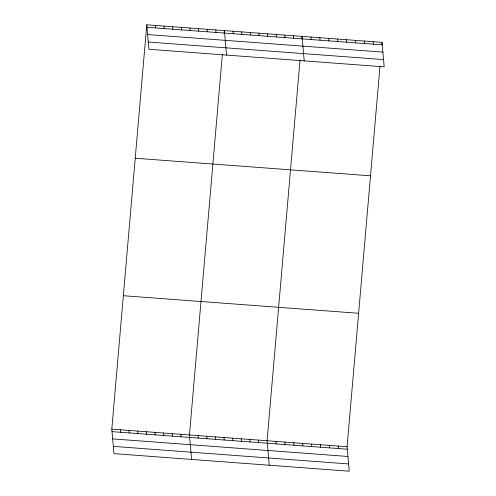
<?xml version="1.0" encoding="UTF-8"?>
<svg xmlns="http://www.w3.org/2000/svg" width="496" height="496" viewBox="0 0 496 496"><rect width="100%" height="100%" fill="white"/><g stroke="black" fill="none" stroke-linecap="round" stroke-linejoin="round"><path stroke-width="0.74" d="M379.998 66.092L347.088 446.722L349.234 471.2L113.95 453.635L111.811 429.152L146.766 24.8L382.05 42.365L384.189 66.848L148.912 49.278L146.766 24.8M222.363 54.318L189.453 434.955L191.592 459.432M224.155 33.561L224.409 30.597L226.554 55.075M299.999 60.115L267.096 440.752L269.235 465.229M301.859 38.62L302.052 36.394L304.197 60.872M381.858 44.59L382.05 42.365M146.99 27.292L382.267 44.857M147.622 34.546L382.9 52.111M148.279 42.024L383.557 59.588M135.234 158.236L370.512 175.807M123.349 295.715L358.627 313.286M111.811 429.152L347.088 446.722M112.028 431.644L347.305 449.209M112.666 438.898L347.944 456.469M113.317 446.375L348.595 463.946M373.159 41.701L373.376 44.194M364.269 41.038L364.486 43.53M355.384 40.374L355.601 42.867M346.493 39.711L346.71 42.203M337.609 39.048L337.826 41.54M328.718 38.384L328.935 40.877M319.827 37.721L320.05 40.213M310.942 37.057L311.159 39.55M338.204 446.059L338.421 448.545M293.427 35.749L293.644 38.242M329.313 445.396L329.53 447.882M284.797 35.104L285.014 37.597M320.422 444.732L320.639 447.218M276.173 34.46L276.39 36.952M311.538 444.069L311.755 446.555M267.542 33.815L267.766 36.307M302.647 443.405L302.864 445.892M258.918 33.176L259.135 35.662M293.762 442.742L293.979 445.228M250.294 32.531L250.511 35.018M284.871 442.079L285.088 444.565M241.664 31.887L241.881 34.373M275.981 441.415L276.198 443.901M233.039 31.242L233.256 33.728M258.466 440.107L258.683 442.593M215.785 29.952L216.002 32.445M249.841 439.462L250.058 441.948M207.154 29.307L207.378 31.8M241.211 438.817L241.434 441.304M198.53 28.663L198.747 31.155M232.587 438.173L232.804 440.665M189.906 28.018L190.123 30.51M223.963 437.528L224.18 440.02M181.276 27.379L181.493 29.865M215.332 436.883L215.549 439.375M172.651 26.734L172.868 29.221M206.708 436.238L206.925 438.731M164.021 26.09L164.238 28.576M198.078 435.593L198.295 438.086M155.397 25.445L155.614 27.931M180.823 434.31L181.046 436.796M172.199 433.665L172.416 436.151M163.575 433.02L163.792 435.507M154.944 432.376L155.161 434.868M146.32 431.731L146.537 434.223M137.69 431.086L137.907 433.578M129.065 430.441L129.282 432.934M120.435 429.796L120.658 432.289"/></g></svg>
